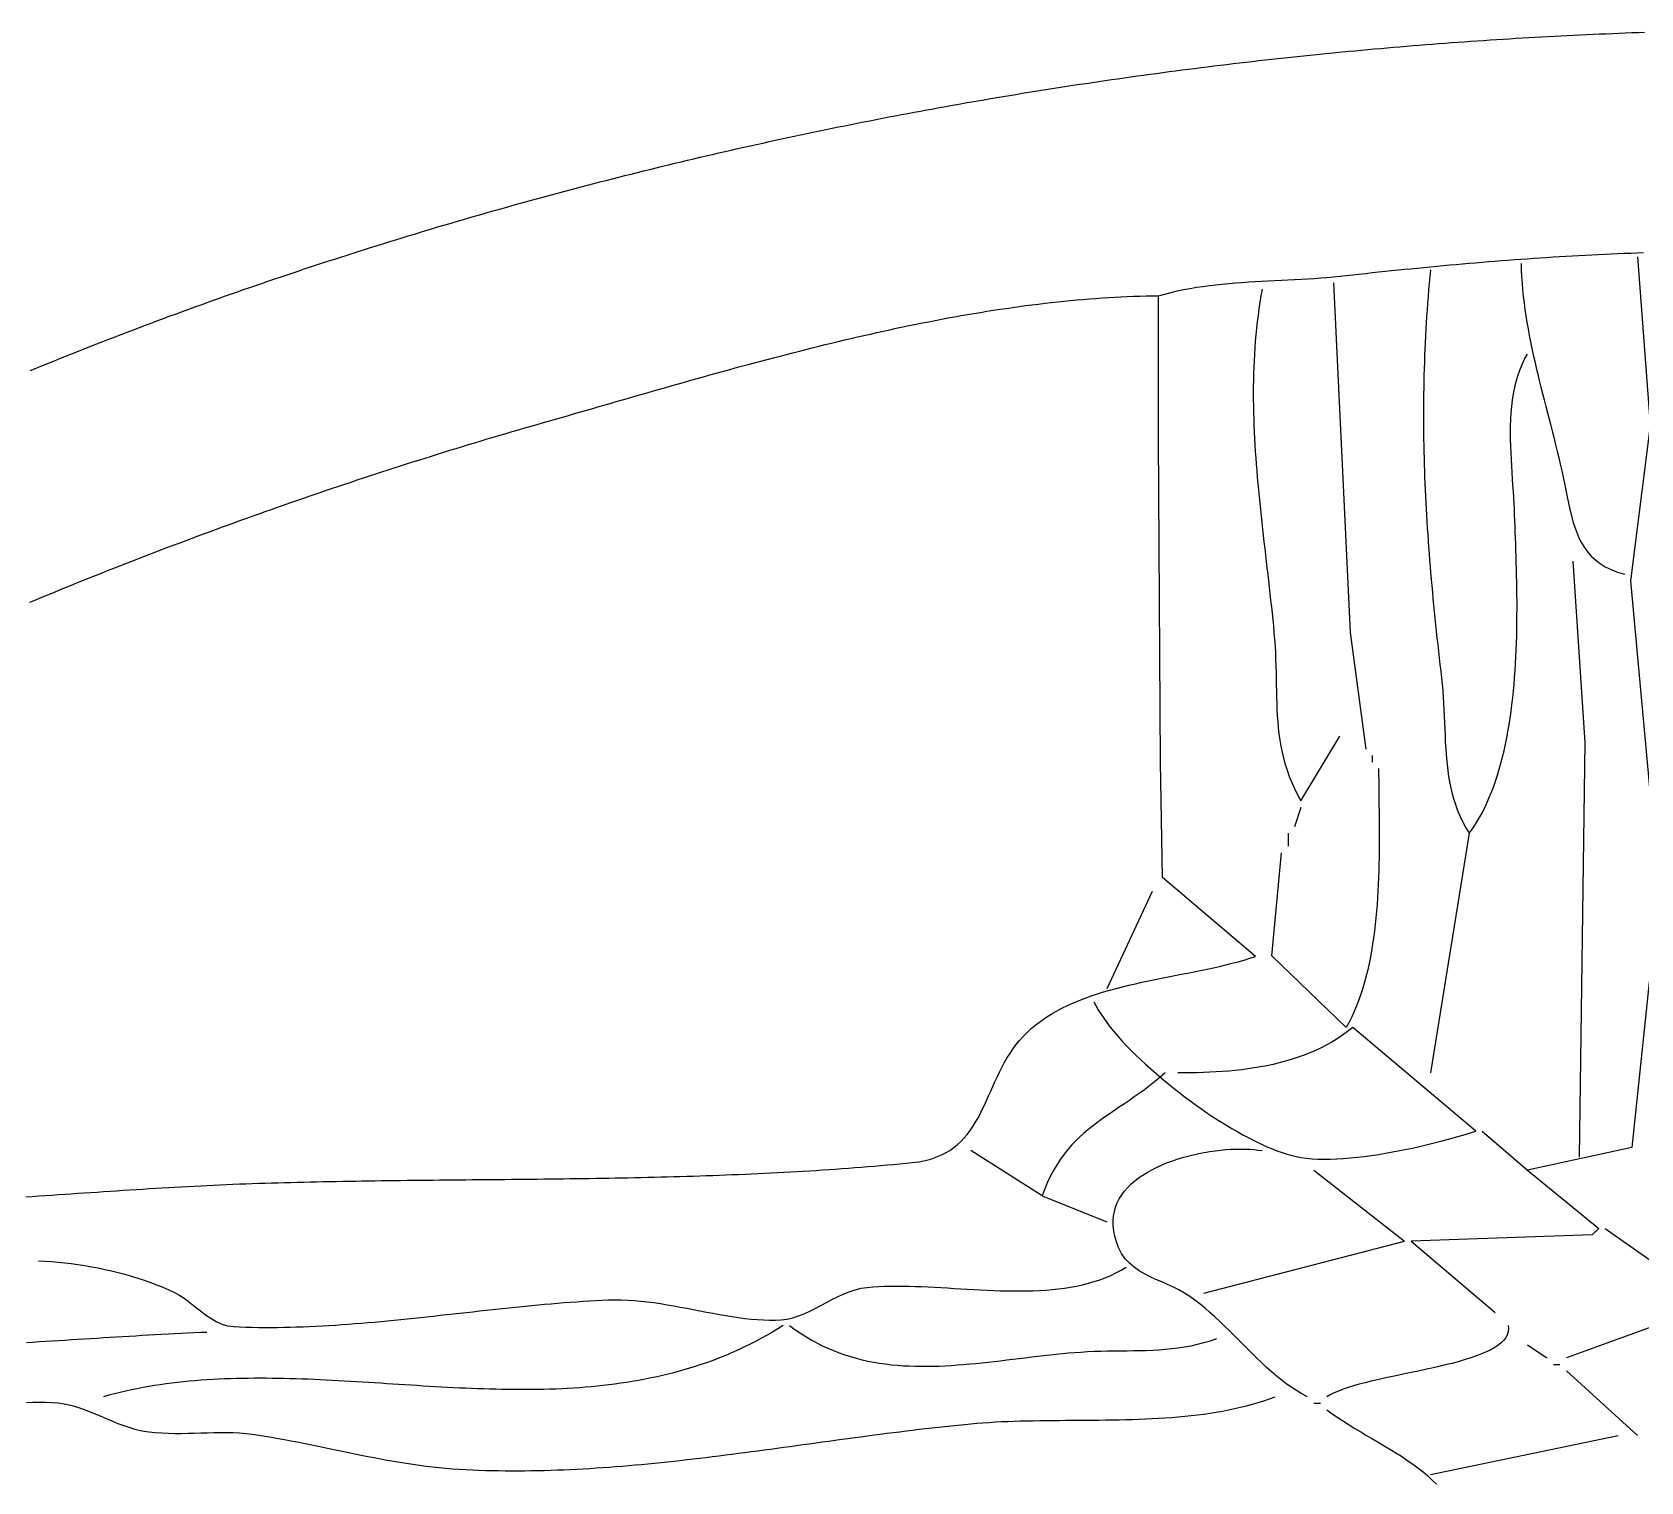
# Model space of a CAD drawing. Header units: millimetres. Extents: x 17 to 1517, y 15 to 1503.
# Drawn here: x 492 to 740.5, y 1278.9 to 1502.7 of the extents above; entities that cross this region are included whole.
import ezdxf

# ---------------------------------------------------------------- set-up
doc = ezdxf.new("R2010")
doc.units = ezdxf.units.MM
doc.layers.add('0_0_0', color=3, linetype='Continuous')

msp = doc.modelspace()

# ---------------------------------------------------------------- linework, layer by layer
at = {"layer": '0_0_0'}
for points in [[(491.7126, 1450.4628), (492.6423, 1450.8432), (493.5728, 1451.2223), (494.5042, 1451.6001), (495.4364, 1451.9767), (496.3694, 1452.3521), (497.3033, 1452.7262), (498.2381, 1453.099), (499.1737, 1453.4706), (500.1103, 1453.8409), (501.0477, 1454.2099), (501.9861, 1454.5776), (502.9254, 1454.944), (503.8656, 1455.309), (504.8067, 1455.6728), (505.7488, 1456.0353), (506.6919, 1456.3964), (507.6359, 1456.7561), (508.5808, 1457.1145), (509.5268, 1457.4716), (510.4738, 1457.8273), (511.4217, 1458.1816), (512.3707, 1458.5346), (513.3207, 1458.8862), (514.2717, 1459.2363), (515.2238, 1459.5851), (516.1769, 1459.9325), (517.131, 1460.2785), (518.0863, 1460.623), (519.0426, 1460.9661), (520, 1461.3078), (520.9322, 1461.6388), (521.8651, 1461.9685), (522.7984, 1462.2969), (523.7324, 1462.624), (524.6668, 1462.9497), (525.6018, 1463.2741), (526.5374, 1463.5972), (527.4735, 1463.9189), (528.4101, 1464.2394), (529.3472, 1464.5585), (530.2849, 1464.8762), (531.2231, 1465.1927), (532.1619, 1465.5078), (533.1011, 1465.8216), (534.0409, 1466.134), (534.9812, 1466.4451), (535.922, 1466.7549), (536.8633, 1467.0634), (537.8051, 1467.3706), (538.7475, 1467.6764), (539.6903, 1467.9809), (540.6337, 1468.2841), (541.5775, 1468.5859), (542.5219, 1468.8864), (543.4667, 1469.1856), (544.412, 1469.4835), (545.3579, 1469.7801), (546.3042, 1470.0753), (547.251, 1470.3692), (548.1983, 1470.6618), (549.146, 1470.953), (550.0943, 1471.2429), (551.043, 1471.5315), (551.9922, 1471.8188), (552.9418, 1472.1048), (553.892, 1472.3894), (554.8426, 1472.6727), (555.7936, 1472.9547), (556.7451, 1473.2354), (557.6971, 1473.5147), (558.6496, 1473.7927), (559.6024, 1474.0694), (560.5558, 1474.3448), (561.5096, 1474.6188), (562.4638, 1474.8916), (563.4185, 1475.163), (564.3736, 1475.4331), (565.3292, 1475.7018), (566.2852, 1475.9693), (567.2416, 1476.2354), (568.1985, 1476.5002), (569.1558, 1476.7637), (570.1135, 1477.0259), (571.0717, 1477.2867), (572.0302, 1477.5462), (572.9892, 1477.8044), (573.9486, 1478.0613), (574.9085, 1478.3169), (575.8687, 1478.5711), (576.8293, 1478.8241), (577.7904, 1479.0757), (578.7518, 1479.326), (579.7137, 1479.5749), (580.676, 1479.8226), (581.6386, 1480.0689), (582.6017, 1480.314), (583.5651, 1480.5577), (584.529, 1480.8), (585.4932, 1481.0411), (586.4578, 1481.2808), (587.4228, 1481.5193), (588.3882, 1481.7564), (589.3539, 1481.9922), (590.3201, 1482.2267), (591.2866, 1482.4598), (592.2534, 1482.6917), (593.2207, 1482.9222), (594.1883, 1483.1514), (595.1563, 1483.3793), (596.1246, 1483.6059), (597.0933, 1483.8312), (598.0623, 1484.0551), (599.0318, 1484.2778), (600.0015, 1484.4991), (600.9716, 1484.7191), (601.9421, 1484.9378), (602.9129, 1485.1552), (603.884, 1485.3713), (604.8555, 1485.586), (605.8273, 1485.7995), (606.7994, 1486.0116), (607.7719, 1486.2224), (608.7447, 1486.4319), (609.7179, 1486.6401), (610.6913, 1486.8469), (611.6651, 1487.0525), (612.6392, 1487.2568), (613.6136, 1487.4597), (614.5884, 1487.6613), (615.5634, 1487.8616), (616.5388, 1488.0606), (617.5144, 1488.2583), (618.4904, 1488.4547), (619.4667, 1488.6498), (620.4432, 1488.8435), (621.4201, 1489.036), (622.3973, 1489.2271), (623.3747, 1489.4169), (624.3525, 1489.6054), (625.3305, 1489.7926), (626.3089, 1489.9785), (627.2875, 1490.1631), (628.2664, 1490.3464), (629.2455, 1490.5283), (630.225, 1490.709), (631.2047, 1490.8883), (632.1847, 1491.0664), (633.1649, 1491.2431), (634.1454, 1491.4185), (635.1262, 1491.5926), (636.1073, 1491.7654), (637.0886, 1491.9369), (638.0701, 1492.1071), (639.052, 1492.276), (640.034, 1492.4435), (641.0163, 1492.6098), (641.9989, 1492.7748), (642.9817, 1492.9384), (643.9648, 1493.1008), (644.948, 1493.2618), (645.9316, 1493.4215), (646.9153, 1493.5799), (647.8993, 1493.7371), (648.8835, 1493.8929), (649.868, 1494.0474), (650.8527, 1494.2006), (651.8376, 1494.3525), (652.8227, 1494.503), (653.808, 1494.6523), (654.7935, 1494.8003), (655.7793, 1494.947), (656.7653, 1495.0923), (657.7514, 1495.2364), (658.7378, 1495.3792), (659.7244, 1495.5206), (660.7112, 1495.6608), (661.6982, 1495.7996), (662.6854, 1495.9372), (663.6727, 1496.0734), (664.6603, 1496.2083), (665.648, 1496.342), (666.636, 1496.4743), (667.6241, 1496.6053), (668.6124, 1496.7351), (669.6009, 1496.8635), (670.5895, 1496.9906), (671.5783, 1497.1164), (672.5673, 1497.2409), (673.5565, 1497.3641), (674.5458, 1497.4861), (675.5353, 1497.6067), (676.525, 1497.726), (677.5148, 1497.844), (678.5048, 1497.9607), (679.4949, 1498.0761), (680.4852, 1498.1902), (681.4756, 1498.303), (682.4662, 1498.4146), (683.4569, 1498.5248), (684.4477, 1498.6337), (685.4387, 1498.7413), (686.4299, 1498.8476), (687.4211, 1498.9526), (688.4125, 1499.0563), (689.4041, 1499.1587), (690.3957, 1499.2598), (691.3875, 1499.3597), (692.3794, 1499.4582), (693.3714, 1499.5554), (694.3636, 1499.6513), (695.3558, 1499.7459), (696.3482, 1499.8393), (697.3407, 1499.9313), (698.3333, 1500.022), (699.326, 1500.1115), (700.3188, 1500.1996), (701.3116, 1500.2865), (702.3046, 1500.372), (703.2977, 1500.4562), (704.2909, 1500.5392), (705.2842, 1500.6209), (706.2775, 1500.7012), (707.271, 1500.7803), (708.2645, 1500.8581), (709.2581, 1500.9345), (710.2518, 1501.0097), (711.2456, 1501.0836), (712.2394, 1501.1562), (713.2333, 1501.2275), (714.2273, 1501.2975), (715.2213, 1501.3662), (716.2154, 1501.4336), (717.2096, 1501.4997), (718.2038, 1501.5645), (719.1981, 1501.6281), (720.1924, 1501.6903), (721.1868, 1501.7513), (722.1812, 1501.8109), (723.1757, 1501.8693), (724.1702, 1501.9263), (725.1648, 1501.9821), (726.1594, 1502.0366), (727.154, 1502.0898), (728.1487, 1502.1417), (729.1434, 1502.1923), (730.1382, 1502.2416), (731.1329, 1502.2896), (732.1277, 1502.3363), (733.1225, 1502.3818), (734.1174, 1502.4259), (735.1122, 1502.4688), (736.1071, 1502.5104), (737.1019, 1502.5506), (738.0968, 1502.5896), (739.0917, 1502.6273), (740.0866, 1502.6637), (741.0815, 1502.6989)], [(491.0176, 1322.8815), (492.0202, 1322.9469), (493.0227, 1323.0128), (494.0251, 1323.0791), (495.0274, 1323.1459), (496.0296, 1323.2129), (497.0318, 1323.2801), (498.0338, 1323.3475), (499.0357, 1323.4148), (500.0375, 1323.4822), (501.0391, 1323.5493), (502.0406, 1323.6163), (503.0419, 1323.6829), (504.0431, 1323.7491), (505.044, 1323.8149), (506.0448, 1323.88), (507.0454, 1323.9446), (508.0458, 1324.0083), (509.0459, 1324.0713), (510.0458, 1324.1333), (511.0455, 1324.1943), (512.0449, 1324.2543), (513.0441, 1324.313), (514.043, 1324.3705), (515.0416, 1324.4267), (516.04, 1324.4814), (517.038, 1324.5346), (518.0358, 1324.5862), (519.0332, 1324.6361), (520.0303, 1324.6843), (521.027, 1324.7306), (522.0234, 1324.7749), (523.0195, 1324.8172), (524.0152, 1324.8574), (525.0105, 1324.8954), (526.0054, 1324.931), (527, 1324.9644), (527.9927, 1324.9957), (528.9861, 1325.0258), (529.9799, 1325.0546), (530.9742, 1325.0821), (531.969, 1325.1085), (532.9643, 1325.1337), (533.96, 1325.1578), (534.9563, 1325.1809), (535.9529, 1325.2029), (536.95, 1325.2239), (537.9475, 1325.2439), (538.9454, 1325.2631), (539.9437, 1325.2814), (540.9424, 1325.2988), (541.9414, 1325.3155), (542.9408, 1325.3314), (543.9406, 1325.3466), (544.9407, 1325.3611), (545.9412, 1325.375), (546.9419, 1325.3883), (547.943, 1325.4011), (548.9443, 1325.4133), (549.946, 1325.4251), (550.9479, 1325.4364), (551.95, 1325.4474), (552.9524, 1325.458), (553.9551, 1325.4682), (554.958, 1325.4783), (555.961, 1325.488), (556.9643, 1325.4976), (557.9678, 1325.507), (558.9715, 1325.5164), (559.9753, 1325.5256), (560.9793, 1325.5348), (561.9834, 1325.5441), (562.9876, 1325.5533), (563.992, 1325.5627), (564.9965, 1325.5722), (566.0011, 1325.5818), (567.0057, 1325.5917), (568.0105, 1325.6018), (569.0153, 1325.6122), (570.0202, 1325.6229), (571.0251, 1325.634), (572.03, 1325.6455), (573.0349, 1325.6574), (574.0399, 1325.6699), (575.0449, 1325.6828), (576.0498, 1325.6963), (577.0547, 1325.7105), (578.0596, 1325.7252), (579.0644, 1325.7407), (580.0691, 1325.7569), (581.0738, 1325.7738), (582.0784, 1325.7916), (583.0829, 1325.8102), (584.0873, 1325.8297), (585.0916, 1325.8501), (586.0957, 1325.8715), (587.0997, 1325.8939), (588.1036, 1325.9173), (589.1073, 1325.9418), (590.1108, 1325.9675), (591.1141, 1325.9943), (592.1172, 1326.0223), (593.1201, 1326.0516), (594.1228, 1326.0821), (595.1253, 1326.114), (596.1275, 1326.1472), (597.1294, 1326.1818), (598.1311, 1326.2179), (599.1325, 1326.2555), (600.1336, 1326.2946), (601.1344, 1326.3353), (602.1349, 1326.3775), (603.1351, 1326.4214), (604.1349, 1326.467), (605.1344, 1326.5143), (606.1335, 1326.5634), (607.1323, 1326.6143), (608.1306, 1326.667), (609.1286, 1326.7217), (610.1262, 1326.7782), (611.1233, 1326.8367), (612.12, 1326.8972), (613.1163, 1326.9598), (614.1122, 1327.0244), (615.1075, 1327.0912), (616.1024, 1327.1601), (617.0968, 1327.2312), (618.0907, 1327.3046), (619.0841, 1327.3802), (620.077, 1327.4582), (621.0694, 1327.5385), (622.0612, 1327.6213), (623.0524, 1327.7065), (624.0431, 1327.7941), (625.0332, 1327.8843), (626.0227, 1327.9771), (627.0116, 1328.0724), (628, 1328.1705), (628.9976, 1328.2995), (629.9312, 1328.478), (630.804, 1328.7038), (631.6191, 1328.9748), (632.3797, 1329.2889), (633.089, 1329.6439), (633.7503, 1330.0379), (634.3666, 1330.4685), (634.9413, 1330.9339), (635.4774, 1331.4317), (635.9782, 1331.9599), (636.4468, 1332.5165), (636.8864, 1333.0992), (637.3003, 1333.706), (637.6916, 1334.3347), (638.0635, 1334.9833), (638.4192, 1335.6496), (638.7619, 1336.3315), (639.0947, 1337.0269), (639.4209, 1337.7337), (639.7437, 1338.4498), (640.0661, 1339.173), (640.3915, 1339.9012), (640.723, 1340.6324), (641.0638, 1341.3644), (641.4171, 1342.0952), (641.7861, 1342.8225), (642.1739, 1343.5442), (642.5838, 1344.2584), (643.0189, 1344.9627), (643.4824, 1345.6553), (643.9776, 1346.3338), (644.5076, 1346.9962), (645.0755, 1347.6404), (645.6847, 1348.2644), (646.3382, 1348.8658), (647.0393, 1349.4428), (647.8032, 1350.0108), (648.5908, 1350.5475), (649.4007, 1351.0544), (650.2318, 1351.5328), (651.083, 1351.9841), (651.953, 1352.4097), (652.8407, 1352.8108), (653.7449, 1353.189), (654.6644, 1353.5455), (655.5981, 1353.8818), (656.5448, 1354.1991), (657.5033, 1354.4989), (658.4724, 1354.7826), (659.451, 1355.0515), (660.4379, 1355.3069), (661.4319, 1355.5504), (662.4319, 1355.7831), (663.4366, 1356.0066), (664.4449, 1356.2221), (665.4557, 1356.431), (666.4677, 1356.6348), (667.4798, 1356.8347), (668.4907, 1357.0322), (669.4995, 1357.2286), (670.5047, 1357.4253), (671.5054, 1357.6236), (672.5003, 1357.825), (673.4882, 1358.0308), (674.4679, 1358.2423), (675.4384, 1358.461), (676.3984, 1358.6882), (677.3467, 1358.9253), (678.2822, 1359.1737), (679.2037, 1359.4346), (680.11, 1359.7096), (681, 1360), (666.6034, 1372.1844), (666.2901, 1390), (666, 1440), (666, 1462), (666.9597, 1462.2728), (667.9263, 1462.5217), (668.8993, 1462.748), (669.8783, 1462.953), (670.8628, 1463.1382), (671.8524, 1463.3049), (672.8465, 1463.4544), (673.8449, 1463.5881), (674.847, 1463.7073), (675.8523, 1463.8134), (676.8605, 1463.9078), (677.8711, 1463.9918), (678.8836, 1464.0668), (679.8976, 1464.1341), (680.9127, 1464.1951), (681.9283, 1464.2512), (682.9441, 1464.3036), (683.9596, 1464.3538), (684.9744, 1464.4031), (685.9879, 1464.4529), (686.9999, 1464.5045), (688.0097, 1464.5593), (689.017, 1464.6186), (690.0213, 1464.6838), (691.0223, 1464.7563), (692.0193, 1464.8374), (693.012, 1464.9284), (694, 1465.0308), (695.0007, 1465.1405), (696.0012, 1465.2494), (697.0014, 1465.3573), (698.0012, 1465.4643), (699.0008, 1465.5703), (700.0001, 1465.6753), (700.9991, 1465.7793), (701.9979, 1465.8821), (702.9965, 1465.9838), (703.9949, 1466.0843), (704.9931, 1466.1837), (705.9911, 1466.2818), (706.9889, 1466.3786), (707.9867, 1466.4741), (708.9843, 1466.5683), (709.9818, 1466.6611), (710.9792, 1466.7525), (711.9765, 1466.8425), (712.9738, 1466.9309), (713.971, 1467.0179), (714.9682, 1467.1033), (715.9654, 1467.1871), (716.9626, 1467.2693), (717.9598, 1467.3498), (718.957, 1467.4286), (719.9543, 1467.5057), (720.9517, 1467.581), (721.9491, 1467.6546), (722.9467, 1467.7263), (723.9444, 1467.7961), (724.9422, 1467.864), (725.9401, 1467.93), (726.9382, 1467.994), (727.9365, 1468.056), (728.935, 1468.1159), (729.9337, 1468.1738), (730.9327, 1468.2295), (731.9319, 1468.2831), (732.9313, 1468.3345), (733.931, 1468.3837), (734.9311, 1468.4306), (735.9314, 1468.4752), (736.932, 1468.5175), (737.933, 1468.5574), (738.9344, 1468.595), (739.9361, 1468.6301), (740.9382, 1468.6627)], [(740, 1468), (741.9606, 1442), (738.9082, 1418), (742.3248, 1381), (745.5925, 1365), (741.8063, 1356), (739.1111, 1330.5139), (723, 1327), (734, 1318), (733, 1317), (705, 1316), (718, 1305)], [(722, 1467), (722.031, 1465.9776), (722.0815, 1464.9577), (722.1504, 1463.9403), (722.2369, 1462.9251), (722.3402, 1461.9121), (722.4593, 1460.9012), (722.5934, 1459.8923), (722.7417, 1458.8853), (722.9032, 1457.88), (723.0771, 1456.8763), (723.2626, 1455.8742), (723.4587, 1454.8735), (723.6646, 1453.8742), (723.8795, 1452.876), (724.1024, 1451.879), (724.3324, 1450.8829), (724.5689, 1449.8878), (724.8107, 1448.8934), (725.0572, 1447.8996), (725.3074, 1446.9065), (725.5604, 1445.9137), (725.8154, 1444.9214), (726.0715, 1443.9292), (726.3279, 1442.9372), (726.5837, 1441.9452), (726.8379, 1440.9531), (727.0898, 1439.9608), (727.3385, 1438.9682), (727.5831, 1437.9752), (727.8228, 1436.9816), (728.0566, 1435.9874), (728.2837, 1434.9925), (728.5032, 1433.9967), (728.7144, 1433), (728.9244, 1431.971), (729.1288, 1430.962), (729.334, 1429.9752), (729.5463, 1429.0128), (729.7724, 1428.0769), (730.0187, 1427.1698), (730.2916, 1426.2937), (730.5976, 1425.4508), (730.9432, 1424.6433), (731.3348, 1423.8734), (731.779, 1423.1433), (732.2822, 1422.4552), (732.8508, 1421.8113), (733.4914, 1421.2138), (734.2104, 1420.665), (735.0143, 1420.167), (735.9095, 1419.722), (736.9026, 1419.3322), (738, 1419)], [(693, 1464), (695.5756, 1410), (698, 1392)], [(708, 1466), (707.9018, 1464.9629), (707.8086, 1463.9293), (707.7204, 1462.8992), (707.6371, 1461.8724), (707.5586, 1460.8487), (707.485, 1459.8282), (707.4161, 1458.8106), (707.3519, 1457.7959), (707.2924, 1456.7838), (707.2376, 1455.7744), (707.1873, 1454.7675), (707.1415, 1453.763), (707.1003, 1452.7608), (707.0634, 1451.7607), (707.031, 1450.7627), (707.0028, 1449.7665), (706.979, 1448.7722), (706.9595, 1447.7796), (706.9441, 1446.7886), (706.9329, 1445.799), (706.9258, 1444.8108), (706.9227, 1443.8238), (706.9237, 1442.8379), (706.9286, 1441.8531), (706.9375, 1440.8691), (706.9502, 1439.8859), (706.9668, 1438.9033), (706.9871, 1437.9213), (707.0112, 1436.9398), (707.0389, 1435.9585), (707.0703, 1434.9775), (707.1053, 1433.9965), (707.1438, 1433.0155), (707.1858, 1432.0343), (707.2313, 1431.0529), (707.2801, 1430.0711), (707.3324, 1429.0889), (707.3879, 1428.106), (707.4467, 1427.1224), (707.5087, 1426.1379), (707.5739, 1425.1525), (707.6422, 1424.1661), (707.7136, 1423.1784), (707.788, 1422.1895), (707.8653, 1421.1991), (707.9457, 1420.2072), (708.0289, 1419.2137), (708.1149, 1418.2184), (708.2037, 1417.2213), (708.2953, 1416.2221), (708.3896, 1415.2209), (708.4865, 1414.2174), (708.5861, 1413.2116), (708.6882, 1412.2034), (708.7928, 1411.1925), (708.8998, 1410.179), (709.0093, 1409.1628), (709.1212, 1408.1436), (709.2353, 1407.1214), (709.3518, 1406.096), (709.4705, 1405.0674), (709.5913, 1404.0354), (709.7144, 1403), (709.8198, 1402.0269), (709.9063, 1401.0474), (709.9771, 1400.0622), (710.0353, 1399.0724), (710.0842, 1398.0791), (710.1268, 1397.0831), (710.1665, 1396.0856), (710.2064, 1395.0875), (710.2497, 1394.0898), (710.2995, 1393.0935), (710.3591, 1392.0996), (710.4316, 1391.1092), (710.5202, 1390.1232), (710.6281, 1389.1426), (710.7586, 1388.1684), (710.9146, 1387.2016), (711.0996, 1386.2433), (711.3165, 1385.2944), (711.5687, 1384.3559), (711.8593, 1383.4288), (712.1915, 1382.5142), (712.5685, 1381.613), (712.9934, 1380.7262), (713.4695, 1379.8549), (714, 1379), (714.4984, 1379.7018), (714.9748, 1380.4287), (715.4296, 1381.1799), (715.8633, 1381.9543), (716.2763, 1382.7512), (716.6691, 1383.5696), (717.0423, 1384.4086), (717.3962, 1385.2673), (717.7313, 1386.1449), (718.048, 1387.0404), (718.3469, 1387.953), (718.6285, 1388.8817), (718.893, 1389.8256), (719.1412, 1390.7839), (719.3733, 1391.7557), (719.5899, 1392.7401), (719.7914, 1393.7361), (719.9783, 1394.7429), (720.151, 1395.7596), (720.3101, 1396.7853), (720.456, 1397.819), (720.5891, 1398.86), (720.71, 1399.9073), (720.819, 1400.96), (720.9167, 1402.0172), (721.0035, 1403.078), (721.0798, 1404.1416), (721.1463, 1405.207), (721.2032, 1406.2733), (721.2511, 1407.3397), (721.2904, 1408.4052), (721.3216, 1409.469), (721.3452, 1410.5302), (721.3616, 1411.5878), (721.3714, 1412.6409), (721.3748, 1413.6888), (721.3725, 1414.7304), (721.3649, 1415.7649), (721.3525, 1416.7914), (721.3357, 1417.809), (721.3149, 1418.8168), (721.2907, 1419.8139), (721.2636, 1420.7994), (721.2339, 1421.7725), (721.2021, 1422.7321), (721.1688, 1423.6775), (721.1343, 1424.6077), (721.0992, 1425.5219), (721.0639, 1426.4191), (721.0288, 1427.2984), (720.9945, 1428.159), (720.9614, 1429), (720.9207, 1429.9003), (720.8697, 1430.8248), (720.8111, 1431.771), (720.7475, 1432.7362), (720.6815, 1433.7182), (720.616, 1434.7142), (720.5535, 1435.7219), (720.4967, 1436.7388), (720.4483, 1437.7622), (720.411, 1438.7898), (720.3874, 1439.8191), (720.3802, 1440.8475), (720.3922, 1441.8725), (720.426, 1442.8916), (720.4841, 1443.9024), (720.5695, 1444.9023), (720.6846, 1445.8889), (720.8322, 1446.8595), (721.015, 1447.8119), (721.2356, 1448.7433), (721.4968, 1449.6514), (721.8011, 1450.5336), (722.1513, 1451.3874), (722.55, 1452.2104), (723, 1453)], [(491.6274, 1414.6751), (492.5499, 1415.0582), (493.4728, 1415.4402), (494.3963, 1415.8209), (495.3203, 1416.2003), (496.2449, 1416.5784), (497.17, 1416.9554), (498.0956, 1417.331), (499.0218, 1417.7054), (499.9485, 1418.0786), (500.8758, 1418.4504), (501.8036, 1418.8211), (502.7319, 1419.1904), (503.6608, 1419.5585), (504.5902, 1419.9254), (505.5202, 1420.2909), (506.4506, 1420.6553), (507.3817, 1421.0183), (508.3133, 1421.3801), (509.2454, 1421.7406), (510.178, 1422.0999), (511.1112, 1422.4578), (512.045, 1422.8146), (512.9792, 1423.17), (513.914, 1423.5242), (514.8494, 1423.8771), (515.7853, 1424.2287), (516.7217, 1424.5791), (517.6587, 1424.9282), (518.5963, 1425.276), (519.5343, 1425.6225), (520.4729, 1425.9678), (521.4121, 1426.3118), (522.3518, 1426.6545), (523.292, 1426.9959), (524.2328, 1427.3361), (525.1741, 1427.675), (526.116, 1428.0126), (527.0584, 1428.3489), (528.0014, 1428.6839), (528.9449, 1429.0177), (529.8889, 1429.3502), (530.8335, 1429.6813), (531.7786, 1430.0112), (532.7243, 1430.3399), (533.6706, 1430.6672), (534.6173, 1430.9932), (535.5646, 1431.318), (536.5125, 1431.6414), (537.4609, 1431.9636), (538.4098, 1432.2845), (539.3593, 1432.6041), (540.3094, 1432.9224), (541.26, 1433.2394), (542.2111, 1433.5551), (543.1628, 1433.8696), (544.115, 1434.1827), (545.0678, 1434.4945), (546.0211, 1434.805), (546.975, 1435.1143), (547.9294, 1435.4222), (548.8843, 1435.7289), (549.8399, 1436.0342), (550.7959, 1436.3382), (551.7525, 1436.641), (552.7097, 1436.9424), (553.6674, 1437.2426), (554.6256, 1437.5414), (555.5844, 1437.8389), (556.5438, 1438.1351), (557.5037, 1438.43), (558.4641, 1438.7236), (559.4251, 1439.0159), (560.3866, 1439.3069), (561.3487, 1439.5966), (562.3114, 1439.885), (563.2746, 1440.172), (564.2383, 1440.4578), (565.2026, 1440.7422), (566.1675, 1441.0254), (567.1329, 1441.3072), (568.0988, 1441.5877), (569.0653, 1441.8668), (570.0324, 1442.1447), (571, 1442.4213), (571.9203, 1442.6839), (572.8435, 1442.9481), (573.7694, 1443.2135), (574.6981, 1443.4803), (575.6294, 1443.7482), (576.5634, 1444.0172), (577.4999, 1444.2872), (578.4389, 1444.5581), (579.3804, 1444.8299), (580.3243, 1445.1024), (581.2705, 1445.3756), (582.2191, 1445.6493), (583.1699, 1445.9236), (584.123, 1446.1983), (585.0782, 1446.4733), (586.0355, 1446.7485), (586.9949, 1447.0239), (587.9563, 1447.2993), (588.9197, 1447.5748), (589.885, 1447.8501), (590.8522, 1448.1253), (591.8211, 1448.4001), (592.7919, 1448.6747), (593.7643, 1448.9487), (594.7384, 1449.2223), (595.7141, 1449.4952), (596.6914, 1449.7675), (597.6702, 1450.0389), (598.6505, 1450.3095), (599.6321, 1450.5791), (600.6152, 1450.8477), (601.5995, 1451.1152), (602.5851, 1451.3814), (603.5719, 1451.6464), (604.5599, 1451.91), (605.549, 1452.1721), (606.5392, 1452.4326), (607.5304, 1452.6916), (608.5225, 1452.9488), (609.5156, 1453.2041), (610.5095, 1453.4576), (611.5042, 1453.7092), (612.4997, 1453.9586), (613.4959, 1454.2059), (614.4927, 1454.451), (615.4902, 1454.6937), (616.4882, 1454.9341), (617.4868, 1455.1719), (618.4858, 1455.4072), (619.4852, 1455.6398), (620.485, 1455.8697), (621.4851, 1456.0968), (622.4854, 1456.3209), (623.486, 1456.542), (624.4867, 1456.76), (625.4876, 1456.9749), (626.4885, 1457.1865), (627.4894, 1457.3948), (628.4903, 1457.5996), (629.491, 1457.8009), (630.4917, 1457.9987), (631.4921, 1458.1927), (632.4924, 1458.383), (633.4923, 1458.5694), (634.4919, 1458.7518), (635.4911, 1458.9303), (636.4898, 1459.1046), (637.4881, 1459.2748), (638.4858, 1459.4406), (639.483, 1459.6021), (640.4795, 1459.7591), (641.4753, 1459.9116), (642.4704, 1460.0595), (643.4646, 1460.2027), (644.4581, 1460.3411), (645.4506, 1460.4746), (646.4422, 1460.6031), (647.4329, 1460.7266), (648.4224, 1460.8449), (649.4109, 1460.9581), (650.3983, 1461.0659), (651.3844, 1461.1683), (652.3694, 1461.2653), (653.353, 1461.3567), (654.3353, 1461.4424), (655.3162, 1461.5224), (656.2956, 1461.5966), (657.2736, 1461.6649), (658.25, 1461.7272), (659.2249, 1461.7835), (660.1981, 1461.8336), (661.1696, 1461.8774), (662.1393, 1461.9149), (663.1073, 1461.946), (664.0734, 1461.9706), (665.0377, 1461.9886), (666, 1462)], [(682, 1463), (681.8209, 1461.9973), (681.6559, 1460.9949), (681.5045, 1459.9925), (681.3665, 1458.9904), (681.2415, 1457.9884), (681.1291, 1456.9865), (681.0291, 1455.9848), (680.941, 1454.9832), (680.8645, 1453.9818), (680.7993, 1452.9805), (680.7451, 1451.9793), (680.7015, 1450.9783), (680.6681, 1449.9773), (680.6447, 1448.9765), (680.6308, 1447.9758), (680.6262, 1446.9752), (680.6304, 1445.9747), (680.6432, 1444.9744), (680.6643, 1443.9741), (680.6932, 1442.9739), (680.7296, 1441.9738), (680.7733, 1440.9738), (680.8237, 1439.9739), (680.8807, 1438.9741), (680.9439, 1437.9744), (681.0129, 1436.9747), (681.0873, 1435.9751), (681.1669, 1434.9756), (681.2513, 1433.9761), (681.3402, 1432.9767), (681.4332, 1431.9774), (681.5299, 1430.9781), (681.6301, 1429.9789), (681.7334, 1428.9797), (681.8395, 1427.9806), (681.9479, 1426.9815), (682.0585, 1425.9824), (682.1707, 1424.9834), (682.2844, 1423.9844), (682.3991, 1422.9855), (682.5145, 1421.9865), (682.6303, 1420.9876), (682.746, 1419.9887), (682.8615, 1418.9899), (682.9763, 1417.991), (683.0901, 1416.9921), (683.2026, 1415.9933), (683.3134, 1414.9944), (683.4222, 1413.9955), (683.5286, 1412.9966), (683.6323, 1411.9978), (683.7329, 1410.9989), (683.8302, 1410), (683.9205, 1408.9511), (683.9918, 1407.9151), (684.0469, 1406.8911), (684.0887, 1405.8784), (684.1201, 1404.8762), (684.1439, 1403.8839), (684.1631, 1402.9006), (684.1805, 1401.9257), (684.1989, 1400.9584), (684.2214, 1399.9979), (684.2507, 1399.0435), (684.2897, 1398.0945), (684.3413, 1397.1501), (684.4084, 1396.2096), (684.4938, 1395.2723), (684.6006, 1394.3374), (684.7314, 1393.4041), (684.8892, 1392.4717), (685.0769, 1391.5396), (685.2974, 1390.6068), (685.5535, 1389.6728), (685.8482, 1388.7368), (686.1842, 1387.7979), (686.5645, 1386.8556), (686.992, 1385.9089), (687.4695, 1384.9573), (688, 1384), (694, 1394)], [(730, 1421), (731.875, 1393), (731, 1329)], [(699, 1391), (699, 1390)], [(700, 1389), (700.0018, 1388.0906), (700.007, 1387.1668), (700.0148, 1386.2293), (700.0244, 1385.2792), (700.0351, 1384.3171), (700.0462, 1383.344), (700.0569, 1382.3607), (700.0665, 1381.368), (700.0743, 1380.367), (700.0796, 1379.3583), (700.0816, 1378.3428), (700.0796, 1377.3215), (700.0729, 1376.2952), (700.0607, 1375.2647), (700.0424, 1374.2308), (700.0171, 1373.1945), (699.9841, 1372.1567), (699.9428, 1371.118), (699.8923, 1370.0795), (699.832, 1369.042), (699.7612, 1368.0063), (699.679, 1366.9733), (699.5848, 1365.9439), (699.4779, 1364.9189), (699.3574, 1363.8991), (699.2228, 1362.8855), (699.0732, 1361.8788), (698.9079, 1360.88), (698.7262, 1359.8899), (698.5273, 1358.9094), (698.3106, 1357.9393), (698.0753, 1356.9804), (697.8206, 1356.0337), (697.5459, 1355.1), (697.2504, 1354.1802), (696.9334, 1353.275), (696.5941, 1352.3854), (696.2319, 1351.5123), (695.8459, 1350.6564), (695.4355, 1349.8187), (695, 1349), (683.4915, 1360.0895), (685, 1376)], [(688, 1383), (687, 1380)], [(686, 1379), (686, 1377)], [(714, 1379), (708, 1342)], [(665, 1370), (658, 1355)], [(656, 1353), (656.311, 1352.3885), (656.6696, 1351.7592), (657.0737, 1351.1134), (657.5216, 1350.4527), (658.0112, 1349.7786), (658.5407, 1349.0926), (659.1082, 1348.396), (659.7117, 1347.6905), (660.3493, 1346.9775), (661.0191, 1346.2584), (661.7192, 1345.5348), (662.4476, 1344.8082), (663.2026, 1344.08), (663.982, 1343.3517), (664.7842, 1342.6248), (665.607, 1341.9008), (666.4486, 1341.1811), (667.3071, 1340.4673), (668.1806, 1339.7609), (669.0671, 1339.0632), (669.9648, 1338.3759), (670.8717, 1337.7003), (671.786, 1337.038), (672.7056, 1336.3905), (673.6287, 1335.7592), (674.5534, 1335.1456), (675.4778, 1334.5512), (676.3999, 1333.9776), (677.3178, 1333.426), (678.2296, 1332.8982), (679.1334, 1332.3954), (680.0273, 1331.9193), (680.9094, 1331.4713), (681.7778, 1331.0529), (682.6305, 1330.6656), (683.4656, 1330.3108), (684.2812, 1329.9901), (685.0754, 1329.7049), (685.8463, 1329.4567), (686.592, 1329.247), (687.3105, 1329.0772), (688, 1328.949), (688.8358, 1328.8364), (689.7117, 1328.7566), (690.6244, 1328.7078), (691.5707, 1328.6887), (692.5472, 1328.6978), (693.5506, 1328.7335), (694.5777, 1328.7944), (695.6251, 1328.8789), (696.6895, 1328.9857), (697.7676, 1329.1131), (698.8562, 1329.2598), (699.9519, 1329.4241), (701.0514, 1329.6047), (702.1515, 1329.8), (703.2488, 1330.0085), (704.34, 1330.2288), (705.4219, 1330.4593), (706.4911, 1330.6986), (707.5444, 1330.9451), (708.5784, 1331.1975), (709.5898, 1331.454), (710.5754, 1331.7134), (711.5318, 1331.9741), (712.4558, 1332.2346), (713.344, 1332.4934), (714.1931, 1332.749), (715, 1333), (696, 1349), (695.2101, 1348.3883), (694.4034, 1347.8125), (693.5806, 1347.2717), (692.7424, 1346.7647), (691.8896, 1346.2904), (691.023, 1345.8479), (690.1432, 1345.4361), (689.2512, 1345.0539), (688.3475, 1344.7002), (687.433, 1344.3741), (686.5084, 1344.0744), (685.5745, 1343.8001), (684.6319, 1343.5501), (683.6816, 1343.3234), (682.7242, 1343.119), (681.7605, 1342.9357), (680.7912, 1342.7725), (679.8171, 1342.6285), (678.839, 1342.5024), (677.8575, 1342.3932), (676.8735, 1342.3), (675.8877, 1342.2216), (674.9008, 1342.157), (673.9137, 1342.1052), (672.927, 1342.065), (671.9415, 1342.0354), (670.958, 1342.0154), (669.9772, 1342.004), (669, 1342)], [(667, 1342), (666.1951, 1341.297), (665.3949, 1340.633), (664.6, 1340.004), (663.811, 1339.4061), (663.0286, 1338.8353), (662.2536, 1338.2876), (661.4866, 1337.7592), (660.7282, 1337.246), (659.9792, 1336.7441), (659.2402, 1336.2496), (658.5118, 1335.7585), (657.7949, 1335.2668), (657.09, 1334.7707), (656.3978, 1334.2661), (655.719, 1333.7492), (655.0542, 1333.2159), (654.4042, 1332.6623), (653.7696, 1332.0845), (653.1511, 1331.4785), (652.5494, 1330.8404), (651.9651, 1330.1662), (651.399, 1329.452), (650.8516, 1328.6938), (650.3237, 1327.8877), (649.816, 1327.0297), (649.3291, 1326.1159), (648.8636, 1325.1423), (648.4204, 1324.1049), (648, 1323), (637, 1330)], [(716, 1333), (723, 1327)], [(689, 1292), (688.1397, 1292.4614), (687.3014, 1292.961), (686.4834, 1293.4957), (685.6839, 1294.0624), (684.9011, 1294.6581), (684.1332, 1295.2798), (683.3784, 1295.9245), (682.635, 1296.5891), (681.901, 1297.2706), (681.1748, 1297.9661), (680.4546, 1298.6723), (679.7386, 1299.3865), (679.0249, 1300.1054), (678.3118, 1300.8261), (677.5976, 1301.5455), (676.8804, 1302.2607), (676.1583, 1302.9685), (675.4298, 1303.6661), (674.6929, 1304.3502), (673.9458, 1305.018), (673.1869, 1305.6664), (672.4142, 1306.2923), (671.626, 1306.8928), (670.8206, 1307.4648), (669.9961, 1308.0053), (669.1574, 1308.4911), (668.2854, 1308.9319), (667.3918, 1309.3425), (666.4883, 1309.7377), (665.5864, 1310.1324), (664.6977, 1310.5415), (663.834, 1310.9798), (663.0068, 1311.4621), (662.2279, 1312.0033), (661.5087, 1312.6184), (660.8609, 1313.3221), (660.2963, 1314.1292), (659.8264, 1315.0548), (659.4935, 1315.93), (659.2457, 1316.7769), (659.0796, 1317.5958), (658.9921, 1318.3868), (658.98, 1319.1501), (659.0402, 1319.886), (659.1694, 1320.5946), (659.3645, 1321.2762), (659.6224, 1321.931), (659.9398, 1322.5592), (660.3136, 1323.161), (660.7406, 1323.7366), (661.2176, 1324.2863), (661.7415, 1324.8102), (662.309, 1325.3086), (662.9171, 1325.7817), (663.5625, 1326.2297), (664.242, 1326.6527), (664.9526, 1327.0511), (665.6909, 1327.425), (666.4539, 1327.7746), (667.2384, 1328.1002), (668.0411, 1328.402), (668.859, 1328.6801), (669.6888, 1328.9348), (670.5273, 1329.1663), (671.3715, 1329.3749), (672.2181, 1329.5606), (673.0639, 1329.7238), (673.9058, 1329.8647), (674.7406, 1329.9834), (675.5652, 1330.0802), (676.3763, 1330.1553), (677.1707, 1330.2089), (677.9454, 1330.2412), (678.6971, 1330.2524), (679.4226, 1330.2428), (680.1189, 1330.2125), (680.7826, 1330.1618), (681.4107, 1330.0909), (682, 1330)], [(690, 1327), (704, 1316)], [(648, 1323), (658, 1319)], [(735, 1318), (762, 1299)], [(673, 1308), (704, 1316)], [(493, 1313), (493.9889, 1312.9486), (494.9899, 1312.8793), (496.0011, 1312.7919), (497.0208, 1312.6864), (498.0474, 1312.5627), (499.079, 1312.4209), (500.114, 1312.2608), (501.1506, 1312.0824), (502.1872, 1311.8857), (503.222, 1311.6706), (504.2533, 1311.4372), (505.2794, 1311.1853), (506.2986, 1310.9149), (507.3091, 1310.6259), (508.3092, 1310.3184), (509.2973, 1309.9923), (510.2715, 1309.6475), (511.2302, 1309.284), (512.1717, 1308.9018), (513.0942, 1308.5008), (513.9961, 1308.081), (514.8096, 1307.635), (515.6091, 1307.1066), (516.4001, 1306.5212), (517.1881, 1305.9041), (517.9788, 1305.2808), (518.7776, 1304.6765), (519.5902, 1304.1169), (520.4221, 1303.6271), (521.2789, 1303.2326), (522.1662, 1302.9587), (523.0895, 1302.831), (524.0511, 1302.7884), (525.0162, 1302.7547), (525.9848, 1302.7296), (526.9567, 1302.7129), (527.9317, 1302.7044), (528.9099, 1302.7036), (529.8909, 1302.7104), (530.8748, 1302.7246), (531.8614, 1302.7457), (532.8506, 1302.7737), (533.8422, 1302.8082), (534.8361, 1302.849), (535.8323, 1302.8958), (536.8306, 1302.9483), (537.8308, 1303.0063), (538.8329, 1303.0695), (539.8368, 1303.1376), (540.8422, 1303.2105), (541.8492, 1303.2878), (542.8575, 1303.3692), (543.8671, 1303.4545), (544.8778, 1303.5435), (545.8895, 1303.6359), (546.9021, 1303.7314), (547.9155, 1303.8297), (548.9295, 1303.9307), (549.9441, 1304.0339), (550.9591, 1304.1393), (551.9743, 1304.2464), (552.9897, 1304.3551), (554.0052, 1304.4651), (555.0206, 1304.5761), (556.0358, 1304.6878), (557.0507, 1304.8001), (558.0651, 1304.9125), (559.079, 1305.025), (560.0923, 1305.1371), (561.1047, 1305.2487), (562.1162, 1305.3595), (563.1266, 1305.4692), (564.1359, 1305.5776), (565.144, 1305.6843), (566.1506, 1305.7892), (567.1557, 1305.892), (568.1592, 1305.9924), (569.1609, 1306.0901), (570.1607, 1306.1849), (571.1585, 1306.2765), (572.1542, 1306.3647), (573.1476, 1306.4492), (574.1387, 1306.5297), (575.1273, 1306.6061), (576.1133, 1306.6779), (577.0966, 1306.7449), (578.077, 1306.807), (579.0544, 1306.8638), (580.0288, 1306.915), (581, 1306.9605), (581.9955, 1306.9863), (582.9963, 1306.9788), (584.0016, 1306.9406), (585.0107, 1306.8744), (586.023, 1306.7829), (587.0377, 1306.669), (588.0542, 1306.5352), (589.0719, 1306.3844), (590.0899, 1306.2191), (591.1077, 1306.0422), (592.1246, 1305.8564), (593.1399, 1305.6644), (594.1529, 1305.4689), (595.163, 1305.2726), (596.1693, 1305.0783), (597.1714, 1304.8886), (598.1685, 1304.7064), (599.1598, 1304.5342), (600.1449, 1304.3748), (601.1228, 1304.231), (602.0931, 1304.1055), (603.0549, 1304.0009), (604.0077, 1303.9201), (604.9507, 1303.8656), (605.8833, 1303.8403), (606.8047, 1303.8469), (607.7144, 1303.8881), (608.6243, 1303.9986), (609.5171, 1304.2001), (610.3957, 1304.479), (611.2634, 1304.8217), (612.1235, 1305.2145), (612.979, 1305.6437), (613.8331, 1306.0958), (614.6891, 1306.5569), (615.5501, 1307.0136), (616.4194, 1307.4522), (617.3, 1307.8589), (618.1951, 1308.2202), (619.1081, 1308.5224), (620.042, 1308.7519), (621, 1308.895), (621.8789, 1308.9705), (622.7737, 1309.0271), (623.6832, 1309.0661), (624.6067, 1309.0889), (625.5431, 1309.0971), (626.4916, 1309.0919), (627.4514, 1309.0748), (628.4213, 1309.0473), (629.4007, 1309.0107), (630.3884, 1308.9665), (631.3837, 1308.9161), (632.3856, 1308.8608), (633.3933, 1308.8022), (634.4057, 1308.7416), (635.422, 1308.6805), (636.4412, 1308.6202), (637.4626, 1308.5622), (638.4851, 1308.5079), (639.5078, 1308.4587), (640.5298, 1308.4161), (641.5503, 1308.3814), (642.5683, 1308.3561), (643.5828, 1308.3415), (644.5931, 1308.3392), (645.5981, 1308.3505), (646.597, 1308.3768), (647.5888, 1308.4196), (648.5726, 1308.4803), (649.5476, 1308.5602), (650.5128, 1308.6609), (651.4673, 1308.7837), (652.4102, 1308.93), (653.3405, 1309.1013), (654.2575, 1309.299), (655.16, 1309.5244), (656.0474, 1309.7791), (656.9185, 1310.0644), (657.7726, 1310.3818), (658.6087, 1310.7326), (659.4259, 1311.1183), (660.2233, 1311.5402), (661, 1312)], [(751, 1306), (729, 1298)], [(608, 1303), (607.1768, 1302.4857), (606.3501, 1301.9885), (605.52, 1301.508), (604.6864, 1301.0442), (603.8496, 1300.5966), (603.0094, 1300.1651), (602.166, 1299.7493), (601.3194, 1299.3491), (600.4696, 1298.9641), (599.6168, 1298.5942), (598.761, 1298.2389), (597.9022, 1297.8982), (597.0405, 1297.5717), (596.1759, 1297.2592), (595.3086, 1296.9605), (594.4385, 1296.6751), (593.5657, 1296.403), (592.6903, 1296.1439), (591.8123, 1295.8974), (590.9317, 1295.6634), (590.0487, 1295.4415), (589.1633, 1295.2316), (588.2755, 1295.0333), (587.3855, 1294.8464), (586.4931, 1294.6707), (585.5986, 1294.5059), (584.7019, 1294.3518), (583.8032, 1294.208), (582.9024, 1294.0743), (581.9996, 1293.9505), (581.0949, 1293.8363), (580.1884, 1293.7314), (579.28, 1293.6357), (578.3699, 1293.5488), (577.4581, 1293.4704), (576.5447, 1293.4004), (575.6296, 1293.3385), (574.713, 1293.2843), (573.7949, 1293.2377), (572.8754, 1293.1984), (571.9546, 1293.1662), (571.0324, 1293.1407), (570.109, 1293.1218), (569.1843, 1293.1091), (568.2585, 1293.1024), (567.3316, 1293.1015), (566.4037, 1293.106), (565.4747, 1293.1159), (564.5449, 1293.1307), (563.6141, 1293.1502), (562.6826, 1293.1742), (561.7502, 1293.2023), (560.8172, 1293.2345), (559.8835, 1293.2703), (558.9492, 1293.3096), (558.0144, 1293.3521), (557.079, 1293.3975), (556.1433, 1293.4455), (555.2071, 1293.496), (554.2706, 1293.5486), (553.3339, 1293.6031), (552.3969, 1293.6593), (551.4598, 1293.7168), (550.5225, 1293.7755), (549.5852, 1293.835), (548.6479, 1293.8952), (547.7107, 1293.9556), (546.7735, 1294.0162), (545.8366, 1294.0767), (544.8998, 1294.1367), (543.9634, 1294.196), (543.0273, 1294.2544), (542.0915, 1294.3117), (541.1562, 1294.3674), (540.2214, 1294.4215), (539.2872, 1294.4736), (538.3535, 1294.5235), (537.4205, 1294.5709), (536.4883, 1294.6156), (535.5568, 1294.6573), (534.6261, 1294.6958), (533.6963, 1294.7307), (532.7674, 1294.7619), (531.8396, 1294.7891), (530.9128, 1294.812), (529.987, 1294.8304), (529.0625, 1294.844), (528.1391, 1294.8525), (527.217, 1294.8558), (526.2963, 1294.8535), (525.3769, 1294.8453), (524.4589, 1294.8311), (523.5425, 1294.8106), (522.6275, 1294.7835), (521.7142, 1294.7495), (520.8025, 1294.7084), (519.8925, 1294.66), (518.9843, 1294.604), (518.0779, 1294.54), (517.1734, 1294.468), (516.2708, 1294.3876), (515.3701, 1294.2985), (514.4715, 1294.2005), (513.575, 1294.0934), (512.6807, 1293.9769), (511.7885, 1293.8506), (510.8986, 1293.7145), (510.011, 1293.5682), (509.1258, 1293.4114), (508.2429, 1293.2439), (507.3626, 1293.0655), (506.4848, 1292.8758), (505.6096, 1292.6747), (504.737, 1292.4619), (503.8671, 1292.237), (503, 1292)], [(609, 1303), (609.8286, 1302.3913), (610.6633, 1301.82), (611.504, 1301.2851), (612.3503, 1300.7856), (613.2023, 1300.3205), (614.0597, 1299.8888), (614.9225, 1299.4895), (615.7904, 1299.1217), (616.6633, 1298.7843), (617.5411, 1298.4764), (618.4237, 1298.197), (619.3108, 1297.945), (620.2023, 1297.7195), (621.0981, 1297.5196), (621.998, 1297.3441), (622.9019, 1297.1922), (623.8097, 1297.0629), (624.7211, 1296.955), (625.6361, 1296.8678), (626.5545, 1296.8001), (627.4761, 1296.751), (628.4008, 1296.7196), (629.3285, 1296.7047), (630.2589, 1296.7054), (631.192, 1296.7208), (632.1277, 1296.7499), (633.0657, 1296.7915), (634.0059, 1296.8449), (634.9481, 1296.9089), (635.8923, 1296.9827), (636.8383, 1297.0651), (637.7859, 1297.1553), (638.7349, 1297.2521), (639.6853, 1297.3548), (640.6369, 1297.4621), (641.5895, 1297.5732), (642.5429, 1297.6871), (643.4972, 1297.8028), (644.452, 1297.9193), (645.4072, 1298.0356), (646.3627, 1298.1507), (647.3184, 1298.2636), (648.2741, 1298.3734), (649.2297, 1298.4791), (650.1849, 1298.5796), (651.1397, 1298.6739), (652.0939, 1298.7612), (653.0474, 1298.8404), (654, 1298.9105), (655.0386, 1298.9724), (656.0695, 1299.0177), (657.0933, 1299.0494), (658.1106, 1299.0709), (659.122, 1299.0854), (660.1281, 1299.0961), (661.1295, 1299.1062), (662.1268, 1299.119), (663.1207, 1299.1377), (664.1118, 1299.1655), (665.1006, 1299.2058), (666.0878, 1299.2616), (667.0739, 1299.3363), (668.0597, 1299.433), (669.0456, 1299.5551), (670.0324, 1299.7057), (671.0206, 1299.888), (672.0109, 1300.1054), (673.0038, 1300.361), (673.9999, 1300.6581), (675, 1301)], [(720, 1303), (720.0575, 1302.4909), (720.0115, 1302.006), (719.867, 1301.5442), (719.629, 1301.1045), (719.3025, 1300.6857), (718.8924, 1300.2869), (718.4038, 1299.9069), (717.8416, 1299.5447), (717.2109, 1299.1992), (716.5166, 1298.8694), (715.7638, 1298.5542), (714.9574, 1298.2525), (714.1025, 1297.9633), (713.204, 1297.6855), (712.2669, 1297.4181), (711.2962, 1297.1599), (710.2969, 1296.91), (709.274, 1296.6672), (708.2326, 1296.4305), (707.1775, 1296.1989), (706.1138, 1295.9712), (705.0465, 1295.7464), (703.9806, 1295.5234), (702.921, 1295.3013), (701.8729, 1295.0788), (700.8411, 1294.855), (699.8306, 1294.6288), (698.8466, 1294.3991), (697.8938, 1294.1648), (696.9774, 1293.925), (696.1024, 1293.6785), (695.2737, 1293.4243), (694.4963, 1293.1612), (693.7752, 1292.8884), (693.1155, 1292.6046), (692.5221, 1292.3088), (692, 1292)], [(491.1365, 1300.3968), (492.125, 1300.4562), (493.1138, 1300.5162), (494.103, 1300.5769), (495.0927, 1300.6379), (496.0827, 1300.6994), (497.0731, 1300.7612), (498.064, 1300.8231), (499.0554, 1300.8851), (500.0472, 1300.9472), (501.0395, 1301.0091), (502.0323, 1301.0709), (503.0256, 1301.1323), (504.0194, 1301.1934), (505.0138, 1301.254), (506.0087, 1301.3141), (507.0042, 1301.3735), (508.0003, 1301.4321), (508.997, 1301.4899), (509.9943, 1301.5467), (510.9922, 1301.6025), (511.9908, 1301.6571), (512.99, 1301.7106), (513.9899, 1301.7626), (514.9905, 1301.8133), (515.9918, 1301.8625), (516.9938, 1301.91), (517.9965, 1301.9559), (519, 1302)], [(723, 1300), (726, 1298)], [(727, 1297), (728, 1297)], [(729, 1296), (740, 1286)], [(491.1135, 1291.1203), (492.1029, 1291.1583), (493.0867, 1291.1713), (494.0645, 1291.1571), (495.0358, 1291.1138), (496, 1291.0393), (496.9669, 1290.9088), (497.9161, 1290.7091), (498.8507, 1290.4509), (499.7735, 1290.1446), (500.6874, 1289.8008), (501.5954, 1289.43), (502.5005, 1289.0428), (503.4055, 1288.6498), (504.3135, 1288.2614), (505.2273, 1287.8882), (506.1499, 1287.5408), (507.0843, 1287.2296), (508.0333, 1286.9653), (509, 1286.7585), (510.0065, 1286.6014), (511.0129, 1286.4869), (512.0189, 1286.4095), (513.0245, 1286.3638), (514.0295, 1286.3446), (515.0338, 1286.3464), (516.0372, 1286.3639), (517.0397, 1286.3917), (518.0412, 1286.4244), (519.0414, 1286.4566), (520.0404, 1286.4831), (521.0379, 1286.4983), (522.0339, 1286.4971), (523.0282, 1286.4739), (524.0208, 1286.4234), (525.0114, 1286.3402), (526, 1286.2191), (526.9976, 1286.0707), (527.9934, 1285.9135), (528.9874, 1285.748), (529.98, 1285.5751), (530.9712, 1285.3956), (531.9613, 1285.2101), (532.9505, 1285.0195), (533.939, 1284.8245), (534.9269, 1284.6259), (535.9145, 1284.4244), (536.902, 1284.2208), (537.8896, 1284.0158), (538.8775, 1283.8103), (539.8658, 1283.605), (540.8549, 1283.4005), (541.8447, 1283.1978), (542.8357, 1282.9976), (543.828, 1282.8006), (544.8217, 1282.6075), (545.8171, 1282.4192), (546.8143, 1282.2364), (547.8137, 1282.0599), (548.8153, 1281.8904), (549.8193, 1281.7286), (550.8261, 1281.5755), (551.8357, 1281.4316), (552.8484, 1281.2978), (553.8643, 1281.1748), (554.8837, 1281.0634), (555.9068, 1280.9644), (556.9337, 1280.8785), (557.9647, 1280.8065), (559, 1280.7491), (560.0114, 1280.7039), (561.0222, 1280.6657), (562.0325, 1280.6343), (563.0421, 1280.6095), (564.0512, 1280.5912), (565.0597, 1280.5792), (566.0677, 1280.5735), (567.0751, 1280.5739), (568.082, 1280.5803), (569.0884, 1280.5925), (570.0943, 1280.6104), (571.0997, 1280.6338), (572.1047, 1280.6627), (573.1092, 1280.6969), (574.1132, 1280.7363), (575.1168, 1280.7807), (576.12, 1280.83), (577.1227, 1280.8841), (578.1251, 1280.9428), (579.127, 1281.0061), (580.1286, 1281.0737), (581.1298, 1281.1455), (582.1307, 1281.2215), (583.1313, 1281.3014), (584.1315, 1281.3851), (585.1314, 1281.4726), (586.131, 1281.5636), (587.1303, 1281.6581), (588.1293, 1281.7559), (589.1281, 1281.8569), (590.1266, 1281.9609), (591.1249, 1282.0678), (592.1229, 1282.1775), (593.1208, 1282.2898), (594.1184, 1282.4047), (595.1158, 1282.5219), (596.1131, 1282.6413), (597.1102, 1282.7629), (598.1071, 1282.8865), (599.1039, 1283.0119), (600.1006, 1283.139), (601.0972, 1283.2677), (602.0936, 1283.3978), (603.09, 1283.5292), (604.0863, 1283.6619), (605.0825, 1283.7955), (606.0786, 1283.9301), (607.0748, 1284.0655), (608.0708, 1284.2015), (609.0669, 1284.3381), (610.063, 1284.475), (611.0591, 1284.6121), (612.0552, 1284.7494), (613.0513, 1284.8867), (614.0475, 1285.0238), (615.0437, 1285.1606), (616.04, 1285.297), (617.0363, 1285.4329), (618.0328, 1285.5681), (619.0294, 1285.7025), (620.0261, 1285.8359), (621.0229, 1285.9682), (622.0199, 1286.0993), (623.017, 1286.2291), (624.0143, 1286.3574), (625.0118, 1286.4841), (626.0094, 1286.6091), (627.0073, 1286.7321), (628.0054, 1286.8532), (629.0037, 1286.9721), (630.0023, 1287.0887), (631.0011, 1287.2029), (632.0001, 1287.3146), (632.9995, 1287.4236), (633.9991, 1287.5298), (634.9991, 1287.633), (635.9994, 1287.7332), (637, 1287.8302), (637.9269, 1287.913), (638.8635, 1287.9864), (639.8094, 1288.051), (640.7639, 1288.1073), (641.7266, 1288.1561), (642.6971, 1288.1979), (643.6748, 1288.2334), (644.6592, 1288.2632), (645.65, 1288.288), (646.6465, 1288.3083), (647.6483, 1288.3247), (648.655, 1288.338), (649.6659, 1288.3488), (650.6807, 1288.3576), (651.6989, 1288.3652), (652.7199, 1288.372), (653.7433, 1288.3789), (654.7686, 1288.3863), (655.7954, 1288.3949), (656.823, 1288.4054), (657.8511, 1288.4183), (658.8791, 1288.4344), (659.9067, 1288.4542), (660.9332, 1288.4784), (661.9581, 1288.5075), (662.9811, 1288.5422), (664.0017, 1288.5832), (665.0192, 1288.6311), (666.0333, 1288.6865), (667.0435, 1288.75), (668.0493, 1288.8223), (669.0501, 1288.9039), (670.0456, 1288.9956), (671.0352, 1289.0979), (672.0184, 1289.2115), (672.9947, 1289.337), (673.9638, 1289.475), (674.925, 1289.6262), (675.8779, 1289.7912), (676.822, 1289.9705), (677.7568, 1290.165), (678.6819, 1290.3751), (679.5967, 1290.6015), (680.5008, 1290.8448), (681.3936, 1291.1057), (682.2747, 1291.3847), (683.1437, 1291.6826), (684, 1292)], [(690, 1291), (691, 1291)], [(692, 1290), (692.8355, 1289.3819), (693.6889, 1288.786), (694.5574, 1288.2091), (695.4385, 1287.6482), (696.3296, 1287.1001), (697.2282, 1286.5617), (698.1316, 1286.0299), (699.0374, 1285.5016), (699.9428, 1284.9736), (700.8454, 1284.4429), (701.7426, 1283.9063), (702.6317, 1283.3607), (703.5103, 1282.803), (704.3757, 1282.2301), (705.2253, 1281.6388), (706.0567, 1281.0261), (706.8672, 1280.3889), (707.587, 1279.7778), (708.2805, 1279.1428), (708.9511, 1278.4882)], [(708, 1280), (737, 1286)]]:
    msp.add_lwpolyline(points, dxfattribs=at)

doc.saveas('drawing.dxf')
